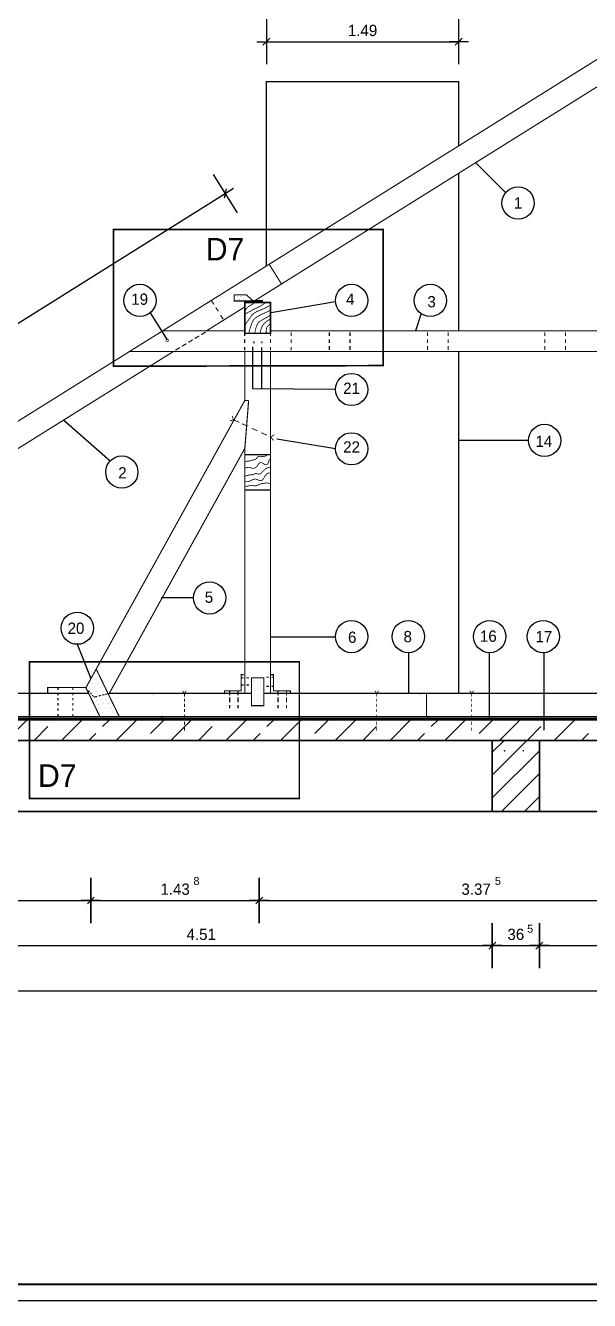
# Model space of a CAD drawing. Extents: x 0 to 26430, y 0 to 14850.
# Drawn here: x 5384 to 9753, y 0 to 9881 of the extents above; entities that cross this region are included whole.
import ezdxf
from ezdxf.enums import TextEntityAlignment as Align

# ---------------------------------------------------------------- set-up
doc = ezdxf.new("R2010")
doc.units = 0
doc.header["$LTSCALE"] = 175
doc.header["$MEASUREMENT"] = 0
doc.linetypes.add('GESTRICHELT', pattern=[0.75, 0.5, -0.25])
doc.linetypes.add('GESTRICHELTX2', pattern=[1.5, 1, -0.5])
doc.layers.get('0').update_dxf_attribs({"linetype": 'CONTINUOUS'})
doc.layers.get('DEFPOINTS').update_dxf_attribs({"linetype": 'CONTINUOUS'})
for name, color, linetype in [('BEMASSUNG', 7, 'CONTINUOUS'), ('DECKEN', 7, 'CONTINUOUS'), ('DETAILS', 7, 'GESTRICHELTX2'), ('DRAHTANKER', 7, 'CONTINUOUS'), ('HOLZ', 5, 'CONTINUOUS'), ('LEGENDE-35', 7, 'CONTINUOUS'), ('MAUERWERK', 6, 'CONTINUOUS'), ('PE-FOLIE', 1, 'GESTRICHELTX2'), ('SCHNITTKANTEN', 1, 'GESTRICHELT'), ('SCHORNSTEIN', 1, 'CONTINUOUS'), ('SCHRAFFUR', 2, 'CONTINUOUS')]:
    doc.layers.add(name, color=color, linetype=linetype)
doc.dimstyles.get("Standard").update_dxf_attribs({"dimtxt": 0.18, "dimasz": 0.18, "dimexe": 0.18, "dimexo": 0.0625, "dimgap": 0.09, "dimtad": 0, "dimtih": 1, "dimtoh": 1, "dimdec": 4, "dimzin": 0, "dimdsep": 46, "dimtxsty": 'STANDARD', "dimcen": 0.09, "dimadec": 0, "dimazin": 0, "dimtfac": 1, "dimtdec": 4, "dimtofl": 0, "dimtmove": 0, "dimatfit": 3, "dimfxl": 1, "dimtolj": 1, "dimtzin": 0, "dimarcsym": 0})

# ---------------------------------------------------------------- blocks, each defined once
blk = doc.blocks.new('*X5')
at = {"color": 0}
for p, q in [((5237.792206, 5090), (5397.792206, 5250)), ((5609.92424, 5250), (5609.92424, 5250)), ((5662.056275, 5090), (5822.056275, 5250)), ((5981.1553, 5196.966991), (6034.188309, 5250)), ((6086.320344, 5090), (6246.320344, 5250)), ((6352.38636, 5143.933983), (6458.452378, 5250)), ((6510.584412, 5090), (6670.584412, 5250)), ((6934.848481, 5090), (7094.848481, 5250)), ((7253.947506, 5196.966991), (7306.980515, 5250)), ((7359.11255, 5090), (7519.11255, 5250)), ((7625.178567, 5143.933983), (7731.244584, 5250)), ((7783.376618, 5090), (7943.376618, 5250)), ((8207.640687, 5090), (8367.640687, 5250)), ((8526.739713, 5196.966991), (8579.772721, 5250)), ((8631.904756, 5090), (8791.904756, 5250)), ((8897.970773, 5143.933983), (9004.03679, 5250)), ((9056.168825, 5090), (9216.168825, 5250)), ((9480.432893, 5090), (9640.432893, 5250)), ((5450.825214, 5090.900974), (5556.891232, 5196.966991)), ((5874.188309, 5090), (5928.122292, 5143.933983)), ((6723.617421, 5090.900974), (6829.683438, 5196.966991)), ((7146.980515, 5090), (7200.914498, 5143.933983)), ((7996.409627, 5090.900974), (8102.475644, 5196.966991)), ((8419.772721, 5090), (8473.706704, 5143.933983)), ((9269.201833, 5090.900974), (9375.26785, 5196.966991)), ((9692.564927, 5090), (9746.49891, 5143.933983)), ((6298.452378, 5090), (6299.353352, 5090.900974)), ((7571.244584, 5090), (7572.145558, 5090.900974)), ((8844.03679, 5090), (8844.937764, 5090.900974))]:
    blk.add_line(p, q, dxfattribs=at)
blk = doc.blocks.new('MASSHILFSLINIE')
for points in [[(0, -175), (0, 175)], [(75, 0), (-75, 0)], [(0, 0), (-26.516504, -26.516504)], [(0, 0), (26.516504, 26.516504)]]:
    blk.add_lwpolyline(points)
blk = doc.blocks.new('*D10')
at = {"color": 0, "linetype": 'ByBlock'}
blk.add_line((4131, 3850), (5889, 3850), dxfattribs=at)
at = {"layer": 'DEFPOINTS', "color": 0, "linetype": 'ByBlock'}
for p in [(5890, 3860), (5890, 3850), (4130, 3650)]:
    blk.add_point(p, dxfattribs=at)
at = {"color": 0, "linetype": 'ByBlock', "rotation": 180}
blk.add_blockref('MASSHILFSLINIE', (4130, 3850), dxfattribs=at)
at = {"color": 0, "linetype": 'ByBlock'}
blk.add_blockref('MASSHILFSLINIE', (5890, 3850), dxfattribs=at)
blk.add_text('1.62', height=87.5, dxfattribs=at).set_placement((5010, 3937.5), align=Align.MIDDLE_CENTER)
blk = doc.blocks.new('*D13')
at = {"color": 0, "linetype": 'ByBlock'}
blk.add_line((5891, 3850), (7194, 3850), dxfattribs=at)
at = {"layer": 'DEFPOINTS', "color": 0, "linetype": 'ByBlock'}
for p in [(5890, 3860), (7195, 3855), (7195, 3850)]:
    blk.add_point(p, dxfattribs=at)
at = {"color": 0, "linetype": 'ByBlock', "rotation": 180}
blk.add_blockref('MASSHILFSLINIE', (5890, 3850), dxfattribs=at)
at = {"color": 0, "linetype": 'ByBlock'}
blk.add_blockref('MASSHILFSLINIE', (7195, 3850), dxfattribs=at)
blk.add_text('1.43', height=87.5, dxfattribs=at).set_placement((6542.5, 3937.5), align=Align.MIDDLE_CENTER)
blk = doc.blocks.new('*D7')
at = {"color": 0, "linetype": 'ByBlock'}
blk.add_line((7196, 3850), (10554, 3850), dxfattribs=at)
at = {"layer": 'DEFPOINTS', "color": 0, "linetype": 'ByBlock'}
for p in [(10555, 4205), (7195, 3855), (10555, 3850)]:
    blk.add_point(p, dxfattribs=at)
at = {"color": 0, "linetype": 'ByBlock', "rotation": 180}
blk.add_blockref('MASSHILFSLINIE', (7195, 3850), dxfattribs=at)
at = {"color": 0, "linetype": 'ByBlock'}
blk.add_blockref('MASSHILFSLINIE', (10555, 3850), dxfattribs=at)
blk.add_text('3.37', height=87.5, dxfattribs=at).set_placement((8875, 3937.5), align=Align.MIDDLE_CENTER)
blk = doc.blocks.new('*D15')
at = {"color": 0, "linetype": 'ByBlock'}
blk.add_line((4491, 3500), (8999, 3500), dxfattribs=at)
at = {"layer": 'DEFPOINTS', "color": 0, "linetype": 'ByBlock'}
for p in [(9000, 3500), (9000, 2625), (4490, 2270)]:
    blk.add_point(p, dxfattribs=at)
at = {"color": 0, "linetype": 'ByBlock', "rotation": 180}
blk.add_blockref('MASSHILFSLINIE', (4490, 3500), dxfattribs=at)
at = {"color": 0, "linetype": 'ByBlock'}
blk.add_blockref('MASSHILFSLINIE', (9000, 3500), dxfattribs=at)
blk.add_text('4.51', height=87.5, dxfattribs=at).set_placement((6745, 3587.5), align=Align.MIDDLE_CENTER)
blk = doc.blocks.new('*D16')
at = {"color": 0, "linetype": 'ByBlock'}
blk.add_line((9001, 3500), (9364, 3500), dxfattribs=at)
at = {"layer": 'DEFPOINTS', "color": 0, "linetype": 'ByBlock'}
for p in [(9365, 3500), (9365, 3175), (9000, 2625)]:
    blk.add_point(p, dxfattribs=at)
at = {"color": 0, "linetype": 'ByBlock', "rotation": 180}
blk.add_blockref('MASSHILFSLINIE', (9000, 3500), dxfattribs=at)
at = {"color": 0, "linetype": 'ByBlock'}
blk.add_blockref('MASSHILFSLINIE', (9365, 3500), dxfattribs=at)
blk.add_text('36', height=87.5, dxfattribs=at).set_placement((9182.5, 3587.5), align=Align.MIDDLE_CENTER)
blk = doc.blocks.new('*D17')
at = {"color": 0, "linetype": 'ByBlock'}
blk.add_line((9366, 3500), (11744, 3500), dxfattribs=at)
at = {"layer": 'DEFPOINTS', "color": 0, "linetype": 'ByBlock'}
for p in [(11745, 3620), (11745, 3500), (9365, 3175)]:
    blk.add_point(p, dxfattribs=at)
at = {"color": 0, "linetype": 'ByBlock', "rotation": 180}
blk.add_blockref('MASSHILFSLINIE', (9365, 3500), dxfattribs=at)
at = {"color": 0, "linetype": 'ByBlock'}
blk.add_blockref('MASSHILFSLINIE', (11745, 3500), dxfattribs=at)
blk.add_text('2.38', height=87.5, dxfattribs=at).set_placement((10555, 3587.5), align=Align.MIDDLE_CENTER)
blk = doc.blocks.new('*D21')
at = {"color": 0, "linetype": 'ByBlock'}
blk.add_line((4131, 3150), (16984, 3150), dxfattribs=at)
at = {"layer": 'DEFPOINTS', "color": 0, "linetype": 'ByBlock'}
for p in [(16985, 3150), (4130, 2890), (16985, 2890)]:
    blk.add_point(p, dxfattribs=at)
at = {"color": 0, "linetype": 'ByBlock', "rotation": 180}
blk.add_blockref('MASSHILFSLINIE', (4130, 3150), dxfattribs=at)
at = {"color": 0, "linetype": 'ByBlock'}
blk.add_blockref('MASSHILFSLINIE', (16985, 3150), dxfattribs=at)
blk.add_text('12.86', height=87.5, dxfattribs=at).set_placement((10557.5, 3237.5), align=Align.MIDDLE_CENTER)
blk = doc.blocks.new('*D25')
at = {"color": 0, "linetype": 'ByBlock'}
blk.add_line((7251, 10505), (8739, 10505), dxfattribs=at)
at = {"layer": 'DEFPOINTS', "color": 0, "linetype": 'ByBlock'}
for p in [(8740, 10505), (7250, 10195), (8740, 10195)]:
    blk.add_point(p, dxfattribs=at)
at = {"color": 0, "linetype": 'ByBlock', "rotation": 180}
blk.add_blockref('MASSHILFSLINIE', (7250, 10505), dxfattribs=at)
at = {"color": 0, "linetype": 'ByBlock'}
blk.add_blockref('MASSHILFSLINIE', (8740, 10505), dxfattribs=at)
blk.add_text('1.49', height=87.5, dxfattribs=at).set_placement((7995, 10592.5), align=Align.MIDDLE_CENTER)
blk = doc.blocks.new('*D26')
at = {"color": 0, "linetype": 'ByBlock'}
blk.add_line((3373.151369, 7103.844606), (6931.455372, 9327.784608), dxfattribs=at)
at = {"layer": 'DEFPOINTS', "color": 0, "linetype": 'ByBlock'}
for p in [(6932.303371, 9328.314607), (7275, 8780), (3715, 6555)]:
    blk.add_point(p, dxfattribs=at)
at = {"color": 0, "linetype": 'ByBlock'}
for p, rotation in [((6932.303371, 9328.314607), 32.005383), ((3372.303371, 7103.314607), 212.005383)]:
    blk.add_blockref('MASSHILFSLINIE', p, dxfattribs=dict(at, rotation=rotation))
blk.add_text('4.20', height=87.5, rotation=32.005383, dxfattribs=at).set_placement((5105.928464, 8290.014458), align=Align.MIDDLE_CENTER)

msp = doc.modelspace()

# ---------------------------------------------------------------- linework, layer by layer
at = {"color": 0}
for p, q in [((9000, 4071.699141), (9268.300859, 4340)), ((9000, 4248.475836), (9091.524164, 4340)), ((9000, 3894.922446), (9365, 4259.922446)), ((9071.854249, 3790), (9365, 4083.145751)), ((9248.630945, 3790), (9365, 3906.369055))]:
    msp.add_line(p, q, dxfattribs=at)
msp.add_lwpolyline([(0, 0), (21025, 0), (21025, 14850), (0, 14850)], close=True)
at = {"const_width": 17.5}
msp.add_lwpolyline([(500, 125), (20900, 125), (20900, 14725), (500, 14725)], close=True, dxfattribs=at)
at = {"layer": 'BEMASSUNG'}
for points in [[(9105, 8585), (8875, 8815)], [(7785, 7740), (7285, 7655)], [(6350, 7655), (6480, 7445)], [(8450, 7650), (8405, 7515)], [(7785, 7060), (7145, 7065), (7145, 7390)], [(7215, 7065), (7215, 7385)], [(6040, 6505), (5680, 6820)], [(7785, 6600), (7330, 6675)], [(6685, 5445), (6435, 5445)], [(7785, 5140), (7280, 5140)], [(5785, 5085), (5890, 4820)], [(8350, 5020), (8350, 4710)], [(8975, 5020), (8975, 4515)], [(9400, 5020), (9400, 4420)]]:
    msp.add_lwpolyline(points, dxfattribs=at)
for centre in [(9200, 8505), (6270, 7750), (7910, 7750), (8520, 7750), (7910, 7060), (7910, 6600), (9405, 6665), (6130, 6420), (6810, 5445), (5785, 5210), (7910, 5145), (8350, 5145), (8980, 5145), (9395, 5145)]:
    msp.add_circle(centre, 125, dxfattribs=at)
at = {"layer": 'DECKEN', "const_width": 12.5}
msp.add_lwpolyline([(4125, 4500), (4125, 4335), (4490, 4335), (4490, 4340), (16625, 4340), (16625, 4335), (16990, 4335), (16990, 4500)], close=True, dxfattribs=at)
at = {"layer": 'DETAILS'}
for points, const_width in [([(6065, 8300), (6065, 7240), (8155, 7245), (8155, 8300)], 12.5), ([(7115.817185, 7745.815039), (7000, 7745.815039), (7000, 7793.254706), (7095, 7793.254706), (7145, 7748.254706), (7220, 7748.254706), (7220, 7744.732491)], 8.75)]:
    msp.add_lwpolyline(points, close=True, dxfattribs=dict(at, const_width=const_width))
for points, const_width in [([(6843.564541, 7719.608278), (6823.564541, 7749.608278)], 8.75), ([(6877.414742, 7665.410305), (6857.414742, 7695.410305)], 8.75), ([(6915, 7605), (6895, 7635)], 8.75), ([(6745, 7485), (6780, 7505)], 8.75), ([(6595, 7395), (6630, 7415)], 8.75), ([(6645, 7425), (6680, 7445)], 8.75), ([(6695, 7455), (6730, 7475)], 8.75), ([(7081.668956, 7473.337962), (7081.668956, 7503.337962)], 8.75), ([(7081.668956, 7419.321326), (7081.668956, 7449.321326)], 8.75), ([(7282.323786, 7473.337962), (7282.323786, 7503.337962)], 8.75), ([(7282.323786, 7419.321326), (7282.323786, 7449.321326)], 8.75), ([(7442.323786, 7473.337962), (7442.323786, 7503.337962)], 8.75), ([(7442.323786, 7419.321326), (7442.323786, 7449.321326)], 8.75), ([(7737.5, 7473.337962), (7737.5, 7503.337962)], 8.75), ([(7737.5, 7419.321326), (7737.5, 7449.321326)], 8.75), ([(7897.5, 7473.337962), (7897.5, 7503.337962)], 8.75), ([(7897.5, 7419.321326), (7897.5, 7449.321326)], 8.75), ([(8497.5, 7473.337962), (8497.5, 7503.337962)], 8.75), ([(8497.5, 7419.321326), (8497.5, 7449.321326)], 8.75), ([(8657.5, 7473.337962), (8657.5, 7503.337962)], 8.75), ([(8657.5, 7419.321326), (8657.5, 7449.321326)], 8.75), ([(9407.5, 7473.337962), (9407.5, 7503.337962)], 8.75), ([(9407.5, 7419.321326), (9407.5, 7449.321326)], 8.75), ([(9567.5, 7473.337962), (9567.5, 7503.337962)], 8.75), ([(9567.5, 7419.321326), (9567.5, 7449.321326)], 8.75), ([(6545, 7365), (6580, 7385)], 8.75), ([(7081.742105, 7364.082396), (7081.742105, 7389.961937)], 8.75), ([(7282.396934, 7364.082396), (7282.396934, 7389.961937)], 8.75), ([(7442.396934, 7364.082396), (7442.396934, 7389.961937)], 8.75), ([(7737.5, 7366.578903), (7737.5, 7396.578903)], 8.75), ([(7897.5, 7366.578903), (7897.5, 7396.578903)], 8.75), ([(8497.5, 7366.578903), (8497.5, 7396.578903)], 8.75), ([(8657.5, 7366.578903), (8657.5, 7396.578903)], 8.75), ([(9407.5, 7366.578903), (9407.5, 7396.578903)], 8.75), ([(9567.5, 7366.578903), (9567.5, 7396.578903)], 8.75), ([(6995, 6825), (6965, 6815)], 6.25), ([(6995, 6825), (6985, 6855)], 6.25), ([(6995, 6825), (7040, 6805)], 6.25), ([(7060, 6795), (7105, 6775)], 6.25), ([(7135, 6760), (7180, 6740)], 6.25), ([(7210, 6725), (7255, 6705)], 6.25), ([(7275, 6695), (7282.5, 6691.666667)], 6.25), ([(7285, 6690), (7310, 6710)], 6.25), ([(7285, 6690), (7305, 6665)], 6.25), ([(6925, 4710), (6925, 4725), (7055, 4725), (7055, 4850), (7075, 4850)], 8.75), ([(7435, 4710), (7435, 4725), (7305, 4725), (7305, 4850), (7285, 4850)], 8.75), ([(5635, 4750), (5635, 4730)], 8.75), ([(5750, 4750), (5750, 4730)], 8.75), ([(7055, 4825), (7065, 4825), (7075, 4825)], 8.75), ([(7055, 4770), (7075, 4770)], 8.75), ([(7095, 4825), (7115, 4825)], 8.75), ([(7095, 4770), (7115, 4770)], 8.75), ([(7270, 4830), (7250, 4830)], 8.75), ([(7270, 4760), (7250, 4760)], 8.75), ([(7305, 4830), (7290, 4830)], 8.75), ([(7305, 4760), (7290, 4760)], 8.75), ([(5635, 4710), (5635, 4690)], 8.75), ([(5635, 4670), (5635, 4650)], 8.75), ([(5750, 4710), (5750, 4690)], 8.75), ([(5750, 4670), (5750, 4650)], 8.75), ([(5880.896036, 4714.16655), (5869.958135, 4726.854887)], 8.75), ([(5895.545024, 4697.574043), (5886.169625, 4709.091158)], 8.75), ([(5910.389276, 4679.224761), (5900.818613, 4691.132263)], 8.75), ([(5915.076976, 4675.125425), (5937.538667, 4680.786371)], 8.75), ([(5950.234431, 4684.49526), (5968.985132, 4689.37543)], 8.75), ([(5978.555795, 4691.522709), (5995.157911, 4695.426764)], 8.75), ([(6002.18946, 4696.793209), (6017.81506, 4700.892544)], 8.75), ([(6615, 4705), (6600, 4725)], 6.25), ([(6615, 4705), (6630, 4725)], 6.25), ([(6615, 4705), (6615, 4680)], 6.25), ([(6615, 4665), (6615, 4640)], 6.25), ([(6965, 4725), (6965, 4690)], 8.75), ([(6965, 4675), (6965, 4635)], 8.75), ([(7030, 4725), (7030, 4690)], 8.75), ([(7030, 4675), (7030, 4635)], 8.75), ([(7340, 4725), (7340, 4690)], 8.75), ([(7340, 4675), (7340, 4635)], 8.75), ([(7405, 4725), (7405, 4690)], 8.75), ([(7405, 4675), (7405, 4635)], 8.75), ([(8105, 4705), (8090, 4725)], 6.25), ([(8105, 4705), (8120, 4725)], 6.25), ([(8105, 4705), (8105, 4680)], 6.25), ([(8105, 4665), (8105, 4640)], 6.25), ([(8840, 4705), (8825, 4725)], 6.25), ([(8840, 4705), (8855, 4725)], 6.25), ([(8840, 4705), (8840, 4680)], 6.25), ([(8840, 4665), (8840, 4640)], 6.25), ([(5635, 4630), (5635, 4610)], 8.75), ([(5635, 4590), (5635, 4570)], 8.75), ([(5635, 4545), (5635, 4525)], 8.75), ([(5750, 4630), (5750, 4610)], 8.75), ([(5750, 4590), (5750, 4570)], 8.75), ([(5750, 4545), (5750, 4525)], 8.75), ([(6615, 4625), (6615, 4600)], 6.25), ([(6615, 4585), (6615, 4560)], 6.25), ([(6965, 4615), (6965, 4590)], 8.75), ([(7030, 4615), (7030, 4590)], 8.75), ([(7340, 4615), (7340, 4590)], 8.75), ([(7405, 4615), (7405, 4590)], 8.75), ([(8105, 4625), (8105, 4600)], 6.25), ([(8105, 4585), (8105, 4560)], 6.25), ([(8840, 4625), (8840, 4600)], 6.25), ([(8840, 4585), (8840, 4560)], 6.25), ([(6615, 4540), (6615, 4515)], 6.25), ([(6615, 4485), (6615, 4460)], 6.25), ([(8105, 4540), (8105, 4515)], 6.25), ([(8105, 4485), (8105, 4460)], 6.25), ([(8840, 4540), (8840, 4515)], 6.25), ([(8840, 4485), (8840, 4460)], 6.25), ([(6615, 4440), (6615, 4415)], 6.25), ([(8105, 4440), (8105, 4415)], 6.25), ([(8840, 4440), (8840, 4415)], 6.25)]:
    msp.add_lwpolyline(points, dxfattribs=dict(at, const_width=const_width))
for points, const_width in [([(7023.9975, 7778.254706, 1), (7026.0025, 7778.254706, 1)], 1.995), ([(7023.9975, 7778.254706, 1), (7026.0025, 7778.254706, 1)], 1.995), ([(7038.9975, 7758.254706, 1), (7041.0025, 7758.254706, 1)], 1.995), ([(7048.9975, 7778.254706, 1), (7051.0025, 7778.254706, 1)], 1.995), ([(7068.9975, 7758.254706, 1), (7071.0025, 7758.254706, 1)], 1.995), ([(6472.342783, 7441.053384, 1), (6492.292783, 7441.053384, 1)], 4.425), ([(7146.51, 7425, 1), (7158.49, 7425, 1)], 4.35), ([(7206.51, 7425, 1), (7218.49, 7425, 1)], 4.35), ([(5883.9975, 4745, 1), (5886.0025, 4745, 1)], 1.995), ([(5903.9975, 4780, 1), (5906.0025, 4780, 1)], 1.995), ([(5919.887167, 4748.814772, 1), (5921.892167, 4748.814772, 1)], 1.995), ([(5928.9975, 4810, 1), (5931.0025, 4810, 1)], 1.995), ([(5928.9975, 4810, 1), (5931.0025, 4810, 1)], 1.995), ([(5944.887167, 4778.814772, 1), (5946.892167, 4778.814772, 1)], 1.995), ([(5944.887167, 4778.814772, 1), (5946.892167, 4778.814772, 1)], 1.995), ([(5960.776835, 4747.629543, 1), (5962.781835, 4747.629543, 1)], 1.995), ([(5960.776835, 4747.629543, 1), (5962.781835, 4747.629543, 1)], 1.995), ([(5899.887167, 4713.814772, 1), (5901.892167, 4713.814772, 1)], 1.995), ([(5915.776835, 4682.629543, 1), (5917.781835, 4682.629543, 1)], 1.995), ([(5931.666502, 4651.444315, 1), (5933.671502, 4651.444315, 1)], 1.995), ([(5935.776835, 4717.629543, 1), (5937.781835, 4717.629543, 1)], 1.995), ([(5967.55617, 4655.259087, 1), (5969.56117, 4655.259087, 1)], 1.995), ([(5976.666502, 4716.444315, 1), (5978.671502, 4716.444315, 1)], 1.995), ([(5976.666502, 4716.444315, 1), (5978.671502, 4716.444315, 1)], 1.995), ([(5992.55617, 4685.259087, 1), (5994.56117, 4685.259087, 1)], 1.995), ([(5992.55617, 4685.259087, 1), (5994.56117, 4685.259087, 1)], 1.995), ([(6008.445837, 4654.073858, 1), (6010.450837, 4654.073858, 1)], 1.995), ([(6008.445837, 4654.073858, 1), (6010.450837, 4654.073858, 1)], 1.995), ([(5947.55617, 4620.259087, 1), (5949.56117, 4620.259087, 1)], 1.995), ([(5963.445837, 4589.073858, 1), (5965.450837, 4589.073858, 1)], 1.995), ([(5979.335505, 4557.88863, 1), (5981.340505, 4557.88863, 1)], 1.995), ([(5983.445837, 4624.073858, 1), (5985.450837, 4624.073858, 1)], 1.995), ([(5999.335505, 4592.88863, 1), (6001.340505, 4592.88863, 1)], 1.995), ([(6015.225172, 4561.703402, 1), (6017.230172, 4561.703402, 1)], 1.995), ([(6024.335505, 4622.88863, 1), (6026.340505, 4622.88863, 1)], 1.995), ([(6024.335505, 4622.88863, 1), (6026.340505, 4622.88863, 1)], 1.995), ([(6040.225172, 4591.703402, 1), (6042.230172, 4591.703402, 1)], 1.995), ([(6040.225172, 4591.703402, 1), (6042.230172, 4591.703402, 1)], 1.995), ([(6056.11484, 4560.518173, 1), (6058.11984, 4560.518173, 1)], 1.995), ([(6056.11484, 4560.518173, 1), (6058.11984, 4560.518173, 1)], 1.995)]:
    msp.add_lwpolyline(points, format="xyb", close=True, dxfattribs=dict(at, const_width=const_width))
at = {"layer": 'DETAILS', "color": 2, "const_width": 12.5}
msp.add_lwpolyline([(5415, 4950), (5415, 3890), (7505, 3890), (7505, 4950)], close=True, dxfattribs=at)
at = {"layer": 'DRAHTANKER', "const_width": 8.75}
msp.add_lwpolyline([(7135, 4825), (7230, 4825), (7230, 4610), (7135, 4610)], close=True, dxfattribs=at)
at = {"layer": 'DRAHTANKER', "const_width": 1.4995}
for points in [[(7159.24975, 4805, 1), (7160.75025, 4805, 1)], [(7159.24975, 4785, 1), (7160.75025, 4785, 1)], [(7159.24975, 4765, 1), (7160.75025, 4765, 1)], [(7159.24975, 4745, 1), (7160.75025, 4745, 1)], [(7179.24975, 4805, 1), (7180.75025, 4805, 1)], [(7179.24975, 4785, 1), (7180.75025, 4785, 1)], [(7179.24975, 4765, 1), (7180.75025, 4765, 1)], [(7179.24975, 4745, 1), (7180.75025, 4745, 1)], [(7204.24975, 4805, 1), (7205.75025, 4805, 1)], [(7204.24975, 4785, 1), (7205.75025, 4785, 1)], [(7204.24975, 4765, 1), (7205.75025, 4765, 1)], [(7204.24975, 4745, 1), (7205.75025, 4745, 1)], [(7159.24975, 4725, 1), (7160.75025, 4725, 1)], [(7159.24975, 4705, 1), (7160.75025, 4705, 1)], [(7159.24975, 4685, 1), (7160.75025, 4685, 1)], [(7159.24975, 4665, 1), (7160.75025, 4665, 1)], [(7159.24975, 4645, 1), (7160.75025, 4645, 1)], [(7179.24975, 4725, 1), (7180.75025, 4725, 1)], [(7179.24975, 4705, 1), (7180.75025, 4705, 1)], [(7179.24975, 4685, 1), (7180.75025, 4685, 1)], [(7179.24975, 4665, 1), (7180.75025, 4665, 1)], [(7179.24975, 4645, 1), (7180.75025, 4645, 1)], [(7204.24975, 4725, 1), (7205.75025, 4725, 1)], [(7204.24975, 4705, 1), (7205.75025, 4705, 1)], [(7204.24975, 4685, 1), (7205.75025, 4685, 1)], [(7204.24975, 4665, 1), (7205.75025, 4665, 1)], [(7204.24975, 4645, 1), (7205.75025, 4645, 1)], [(7159.24975, 4625, 1), (7160.75025, 4625, 1)], [(7179.24975, 4625, 1), (7180.75025, 4625, 1)], [(7204.24975, 4625, 1), (7205.75025, 4625, 1)]]:
    msp.add_lwpolyline(points, format="xyb", close=True, dxfattribs=at)
at = {"layer": 'HOLZ'}
for points, const_width in [([(4217.5, 5909.624648), (3804.997602, 5651.864542), (3711.310187, 5801.381599), (3790.312391, 5854.940316), (10557.5, 10083.548452)], 8.75), ([(10477.5, 9821.306791), (7138.711204, 7735)], 8.75), ([(7366.802004, 7877.52091), (7271.416536, 8030.169567)], 8.75), ([(7080.813386, 7641.747331), (7097.378513, 7651.155614), (7111.213259, 7658.992115), (7122.684499, 7665.453997), (7132.159113, 7670.738425), (7140.003977, 7675.04256), (7146.58597, 7678.563569), (7152.271968, 7681.498613), (7157.42885, 7684.044857), (7162.370489, 7686.376892), (7167.198746, 7688.57902), (7171.962475, 7690.712969), (7176.710535, 7692.840468), (7181.491779, 7695.023248), (7186.355065, 7697.323036), (7191.349248, 7699.801561), (7196.523184, 7702.520553), (7201.904529, 7705.52055), (7207.436128, 7708.757329), (7213.039629, 7712.165475), (7218.636677, 7715.679573), (7224.148917, 7719.234211), (7229.497997, 7722.763972), (7234.605561, 7726.203444), (7239.393255, 7729.487212)], 6.25), ([(7081.757265, 7554.950866), (7096.185814, 7576.403985), (7107.895961, 7593.727712), (7117.310817, 7607.480373), (7124.853487, 7618.220291), (7130.947082, 7626.505792), (7136.014708, 7632.895201), (7140.479473, 7637.946841), (7144.764486, 7642.219039), (7149.217574, 7646.177371), (7153.885441, 7649.916428), (7158.739512, 7653.438051), (7163.751211, 7656.744083), (7168.891962, 7659.836368), (7174.133188, 7662.716746), (7179.446315, 7665.387061), (7184.802766, 7667.849156), (7190.181339, 7670.115928), (7195.590331, 7672.2445), (7201.045413, 7674.303051), (7206.562257, 7676.359759), (7212.156532, 7678.482802), (7217.843911, 7680.740358), (7223.640063, 7683.200607), (7229.560661, 7685.931726), (7235.616765, 7688.976096), (7241.801002, 7692.272911), (7248.101388, 7695.735565), (7254.50594, 7699.277456), (7261.002673, 7702.811977), (7267.579606, 7706.252526), (7274.224754, 7709.512497), (7280.926134, 7712.505286)], 6.25), ([(7087.420891, 7674.767713), (7094.673635, 7686.136888), (7102.789194, 7695.140095), (7111.479964, 7702.33013), (7120.458342, 7708.259791), (7129.436724, 7713.481874), (7138.127506, 7718.549177), (7146.243086, 7724.014496), (7153.495858, 7730.430629)], 6.25), ([(7082.5, 7699.875341), (6786.637608, 7515)], 8.75), ([(7113.850826, 7497.401064), (7122.376448, 7530.001165), (7130.287227, 7555.568774), (7137.632018, 7575.07589), (7144.459677, 7589.494515), (7150.819059, 7599.796648), (7156.759018, 7606.95429), (7162.328411, 7611.939441), (7167.576092, 7615.724101), (7172.55783, 7619.123646), (7177.357049, 7622.326948), (7182.064087, 7625.366253), (7186.769279, 7628.273808), (7191.562965, 7631.08186), (7196.53548, 7633.822654), (7201.777163, 7636.528439), (7207.378351, 7639.231459), (7213.448278, 7641.9893), (7220.171765, 7644.960888), (7227.752532, 7648.330492), (7236.394297, 7652.282375), (7246.300778, 7657.000803), (7257.675694, 7662.670042), (7270.722764, 7669.474358), (7285.645706, 7677.598016)], 6.25), ([(7159.159397, 7495.514177), (7163.800064, 7517.918869), (7168.497885, 7535.977657), (7173.221519, 7550.253473), (7177.939624, 7561.309248), (7182.620858, 7569.707915), (7187.23388, 7576.012404), (7191.747346, 7580.785646), (7196.129916, 7584.590574), (7200.367761, 7587.909962), (7204.517111, 7590.905966), (7208.651712, 7593.660582), (7212.845308, 7596.255809), (7217.171643, 7598.773645), (7221.704461, 7601.296088), (7226.517508, 7603.905137), (7231.684528, 7606.682789), (7237.250688, 7609.693999), (7243.146855, 7612.93554), (7249.275317, 7616.387145), (7255.538363, 7620.028542), (7261.838282, 7623.839463), (7268.077363, 7627.799638), (7274.157895, 7631.888797), (7279.982167, 7636.086671)], 6.25), ([(7201.636156, 7498.34448), (7204.310775, 7511.971844), (7207.369788, 7523.9574), (7210.799365, 7534.472514), (7214.585681, 7543.688554), (7218.714908, 7551.776889), (7223.173219, 7558.908886), (7227.946787, 7565.255912), (7233.021785, 7570.989335), (7238.37701, 7576.262096), (7243.961765, 7581.153429), (7249.717976, 7585.724139), (7255.587568, 7590.035034), (7261.512469, 7594.14692), (7267.434605, 7598.120604), (7273.295902, 7602.016892), (7279.038287, 7605.896591)], 6.25), ([(10557.5, 7515), (7282.5, 7515), (7282.5, 7495), (7082.5, 7495), (7082.5, 7515), (6446.963223, 7515)], 8.75), ([(7247.888607, 7499.287951), (7248.565208, 7513.656964), (7249.407735, 7524.731313), (7250.759099, 7533.284913), (7252.96221, 7540.09168), (7256.35998, 7545.925528), (7261.29532, 7551.560374), (7268.111141, 7557.770131), (7277.150354, 7565.328716)], 6.25), ([(7282.5, 7495), (7082.5, 7495)], 8.75), ([(6530.584083, 7355), (4274.112397, 5945)], 8.75), ([(6190.909699, 7355), (10557.5, 7355)], 8.75), ([(7082.5, 7355), (7082.5, 6974.383492)], 8.75), ([(7230, 4705), (7282.5, 4705), (7282.5, 7355)], 8.75), ([(7082.5, 6974.383492), (5851.42476, 4748.886988)], 8.75), ([(7082.367224, 6974.411882), (7112.367224, 6974.411882)], 8.75), ([(7082.661895, 6599.209373), (7112.367224, 6974.411882)], 8.75), ([(6023.95213, 4702.434546), (6032.574688, 4704.574379), (7082.5, 6602.538277)], 8.75), ([(7080, 6555), (7285, 6555)], 8.75), ([(7082.5, 6602.538277), (7082.5, 4705)], 8.75), ([(7087.44579, 6449.778981), (7096.078787, 6453.101106), (7103.308894, 6455.204059), (7109.34982, 6456.278796), (7114.415274, 6456.51627), (7118.718968, 6456.107435), (7122.474609, 6455.243247), (7125.895908, 6454.11466), (7129.196574, 6452.912627), (7132.549903, 6451.801379), (7135.967528, 6450.838242), (7139.420669, 6450.053817), (7142.880547, 6449.478708), (7146.31838, 6449.143516), (7149.705388, 6449.078842), (7153.012791, 6449.315289), (7156.211809, 6449.883459), (7159.277233, 6450.801712), (7162.198144, 6452.039447), (7164.967192, 6453.553821), (7167.577029, 6455.301992), (7170.020308, 6457.241117), (7172.28968, 6459.328354), (7174.377797, 6461.520861), (7176.27731, 6463.775794), (7177.98924, 6466.055616), (7179.548084, 6468.344006), (7180.996704, 6470.629948), (7182.377966, 6472.902425), (7183.734733, 6475.15042), (7185.109871, 6477.362918), (7186.546244, 6479.528901), (7188.086715, 6481.637354), (7189.763536, 6483.673383), (7191.566501, 6485.606591), (7193.474788, 6487.402704), (7195.467579, 6489.027448), (7197.524054, 6490.446549), (7199.623391, 6491.625733), (7201.744772, 6492.530726), (7203.867377, 6493.127253), (7205.9761, 6493.391651), (7208.078698, 6493.342687), (7210.188644, 6493.009739), (7212.31941, 6492.422186), (7214.484468, 6491.609405), (7216.697289, 6490.600774), (7218.971346, 6489.425671), (7221.320112, 6488.113473), (7223.751955, 6486.696618), (7226.254831, 6485.219785), (7228.811596, 6483.730712), (7231.405103, 6482.277137), (7234.018206, 6480.906799), (7236.633759, 6479.667436), (7239.234616, 6478.606786), (7241.803631, 6477.772589), (7244.323045, 6477.204421), (7246.772651, 6476.909219), (7249.131629, 6476.885759), (7251.379159, 6477.132818), (7253.494422, 6477.649171), (7255.456597, 6478.433593), (7257.244865, 6479.484862), (7258.838406, 6480.801753), (7260.224769, 6482.377533), (7261.424977, 6484.183438), (7262.468424, 6486.185193), (7263.384501, 6488.348525), (7264.202602, 6490.639159), (7264.95212, 6493.022823), (7265.662445, 6495.465242), (7266.362973, 6497.932143), (7267.078501, 6500.390985), (7267.815461, 6502.816166), (7268.57569, 6505.183816), (7269.361024, 6507.470065), (7270.173303, 6509.651045), (7271.014362, 6511.702884), (7271.886039, 6513.601715), (7272.790173, 6515.323668), (7273.73064, 6516.847524), (7274.719485, 6518.162678), (7275.770791, 6519.261171), (7276.898641, 6520.13505), (7278.117121, 6520.776357), (7279.440314, 6521.177137), (7280.882303, 6521.329434), (7282.457173, 6521.225293)], 6.25), ([(7088.07284, 6503.677065), (7096.604084, 6503.761117), (7103.533424, 6503.996953), (7109.081304, 6504.360091), (7113.468172, 6504.826051), (7116.914472, 6505.370351), (7119.640651, 6505.968509), (7121.867154, 6506.596046), (7123.814428, 6507.22848), (7125.667401, 6507.845001), (7127.468938, 6508.439489), (7129.226388, 6509.009497), (7130.947096, 6509.552575), (7132.638412, 6510.066276), (7134.307684, 6510.548151), (7135.962258, 6510.995753), (7137.609483, 6511.406632), (7139.255482, 6511.78038), (7140.90148, 6512.124751), (7142.547477, 6512.449536), (7144.193473, 6512.764529), (7145.839469, 6513.079522), (7147.485464, 6513.404307), (7149.131458, 6513.748678), (7150.777452, 6514.122427), (7152.423447, 6514.533918), (7154.069441, 6514.985803), (7155.715435, 6515.479307), (7157.36143, 6516.015653), (7159.007424, 6516.596065), (7160.653418, 6517.221768), (7162.299413, 6517.893984), (7163.945407, 6518.613938), (7165.587727, 6519.382039), (7167.208003, 6520.195429), (7168.784189, 6521.050437), (7170.294242, 6521.943391), (7171.716117, 6522.870619), (7173.027769, 6523.828449), (7174.207154, 6524.813209), (7175.232227, 6525.821227), (7176.090946, 6526.849239), (7176.811273, 6527.895613), (7177.431175, 6528.959125), (7177.988618, 6530.03855), (7178.521567, 6531.132664), (7179.067987, 6532.240243), (7179.665844, 6533.360063), (7180.353103, 6534.4909), (7181.162016, 6535.627652), (7182.10197, 6536.749715), (7183.176642, 6537.832608), (7184.389704, 6538.851848), (7185.744832, 6539.782956), (7187.245699, 6540.601449), (7188.89598, 6541.282846), (7190.699349, 6541.802666), (7192.654582, 6542.144791), (7194.740858, 6542.326563), (7196.932459, 6542.373688), (7199.203666, 6542.31187), (7201.52876, 6542.166816), (7203.882022, 6541.96423), (7206.237734, 6541.729819), (7208.570176, 6541.489288), (7210.864754, 6541.266199), (7213.151372, 6541.075549), (7215.471056, 6540.930189), (7217.864835, 6540.842973), (7220.373737, 6540.826753), (7223.038787, 6540.894382), (7225.901015, 6541.058713), (7229.001448, 6541.332599), (7232.353149, 6541.734603), (7235.857325, 6542.306141), (7239.387218, 6543.094339), (7242.81607, 6544.146321), (7246.017125, 6545.509214), (7248.863625, 6547.230145), (7251.228812, 6549.356239), (7252.985928, 6551.934622)], 6.25), ([(7085.564641, 6387.106811), (7098.873744, 6392.103355), (7109.443813, 6395.527584), (7117.680833, 6397.657973), (7123.990793, 6398.772997), (7128.779678, 6399.151133), (7132.453476, 6399.070855), (7135.418173, 6398.810638), (7138.079756, 6398.648959), (7140.769913, 6398.807984), (7143.52314, 6399.284655), (7146.299635, 6400.019603), (7149.059596, 6400.953463), (7151.763219, 6402.026866), (7154.370702, 6403.180446), (7156.842244, 6404.354835), (7159.138041, 6405.490667), (7161.230028, 6406.535613), (7163.137085, 6407.465497), (7164.889831, 6408.263182), (7166.518883, 6408.911532), (7168.054858, 6409.393408), (7169.528375, 6409.691674), (7170.970051, 6409.789194), (7172.410504, 6409.668828), (7173.87586, 6409.324662), (7175.374284, 6408.795662), (7176.909451, 6408.132014), (7178.485032, 6407.383905), (7180.104704, 6406.601522), (7181.772138, 6405.835052), (7183.49101, 6405.134681), (7185.264992, 6404.550598), (7187.094085, 6404.123603), (7188.963592, 6403.856961), (7190.855142, 6403.744551), (7192.750366, 6403.780254), (7194.630893, 6403.957948), (7196.478352, 6404.271513), (7198.274373, 6404.71483), (7200.000585, 6405.281776), (7201.646171, 6405.968068), (7203.230522, 6406.776767), (7204.780581, 6407.712768), (7206.323292, 6408.780968), (7207.885598, 6409.986263), (7209.494443, 6411.333549), (7211.17677, 6412.827723), (7212.959523, 6414.473681), (7214.860461, 6416.271423), (7216.860599, 6418.201365), (7218.931771, 6420.239024), (7221.045807, 6422.359919), (7223.17454, 6424.53957), (7225.289801, 6426.753496), (7227.363422, 6428.977214), (7229.367234, 6431.186243), (7231.284603, 6433.358755), (7233.145023, 6435.483529), (7234.989522, 6437.551997), (7236.859126, 6439.555589), (7238.794865, 6441.485737), (7240.837765, 6443.333873), (7243.028854, 6445.091429), (7245.409159, 6446.749836), (7248.020933, 6448.304197), (7250.911327, 6449.764305), (7254.128716, 6451.143625), (7257.721475, 6452.455621), (7261.73798, 6453.713759), (7266.226607, 6454.931502), (7271.235731, 6456.122316), (7276.813727, 6457.299666)], 6.25), ([(7083.056443, 6308.766626), (7092.901491, 6309.412614), (7100.973787, 6310.350545), (7107.528682, 6311.490452), (7112.821525, 6312.742363), (7117.107666, 6314.016309), (7120.642454, 6315.222321), (7123.681241, 6316.270429), (7126.479374, 6317.070664), (7129.246687, 6317.555496), (7132.010938, 6317.747164), (7134.75437, 6317.690345), (7137.459224, 6317.42972), (7140.107742, 6317.009965), (7142.682166, 6316.475761), (7145.164736, 6315.871786), (7147.537696, 6315.242718), (7149.791961, 6314.629461), (7151.953148, 6314.057824), (7154.05555, 6313.549839), (7156.133457, 6313.127539), (7158.221162, 6312.812957), (7160.352957, 6312.628127), (7162.563133, 6312.59508), (7164.885981, 6312.73585), (7167.340894, 6313.064514), (7169.88766, 6313.563323), (7172.471167, 6314.20657), (7175.036303, 6314.968552), (7177.527957, 6315.823562), (7179.891017, 6316.745895), (7182.070371, 6317.709846), (7184.010907, 6318.68971), (7185.696092, 6319.666308), (7187.263705, 6320.646578), (7188.890101, 6321.643986), (7190.75164, 6322.671995), (7193.024677, 6323.74407), (7195.885569, 6324.873677), (7199.510675, 6326.074281), (7204.076349, 6327.359346), (7209.681693, 6328.728056), (7216.116771, 6330.122472), (7223.094391, 6331.470375), (7230.327362, 6332.699544), (7237.528491, 6333.737758), (7244.410586, 6334.512798), (7250.686456, 6334.952444), (7256.068908, 6334.984476), (7260.358519, 6334.572171), (7263.70695, 6333.820799), (7266.35363, 6332.871128), (7268.537987, 6331.863927), (7270.499451, 6330.939962), (7272.477451, 6330.240002), (7274.711416, 6329.904815), (7277.440776, 6330.075168)], 6.25), ([(7086.818741, 6345.116482), (7093.712069, 6344.816282), (7100.286362, 6345.241338), (7106.545906, 6346.264961), (7112.494987, 6347.76046), (7118.137892, 6349.601145), (7123.478908, 6351.660325), (7128.522322, 6353.81131), (7133.272419, 6355.92741), (7137.734916, 6357.900296), (7141.921243, 6359.695081), (7145.84426, 6361.29524), (7149.516825, 6362.684248), (7152.951799, 6363.845582), (7156.16204, 6364.762714), (7159.160409, 6365.419121), (7161.959764, 6365.798278), (7164.574292, 6365.892738), (7167.023486, 6365.731368), (7169.328166, 6365.352114), (7171.509151, 6364.792923), (7173.587262, 6364.091739), (7175.583317, 6363.286509), (7177.518138, 6362.415179), (7179.412543, 6361.515694), (7181.286333, 6360.620901), (7183.155224, 6359.743243), (7185.033912, 6358.890066), (7186.937095, 6358.068715), (7188.879468, 6357.286534), (7190.875729, 6356.550867), (7192.940573, 6355.86906), (7195.088696, 6355.248457), (7197.327857, 6354.699259), (7199.63805, 6354.243091), (7201.992333, 6353.904434), (7204.363762, 6353.707769), (7206.725393, 6353.677578), (7209.050283, 6353.838342), (7211.311488, 6354.214541), (7213.482065, 6354.830657), (7215.539764, 6355.702194), (7217.481117, 6356.808752), (7219.307348, 6358.120953), (7221.019682, 6359.609419), (7222.619343, 6361.244772), (7224.107557, 6362.997636), (7225.485548, 6364.838633), (7226.754542, 6366.738384), (7227.919641, 6368.671593), (7229.001461, 6370.629284), (7230.024496, 6372.606559), (7231.01324, 6374.598523), (7231.992185, 6376.600279), (7232.985827, 6378.60693), (7234.018659, 6380.613582), (7235.115175, 6382.615336), (7236.294969, 6384.609032), (7237.558042, 6386.598443), (7238.899495, 6388.589078), (7240.314429, 6390.586444), (7241.797946, 6392.596051), (7243.345147, 6394.623408), (7244.951132, 6396.674021), (7246.611004, 6398.7534), (7248.361299, 6400.86236), (7250.404298, 6402.98295), (7252.983717, 6405.092524), (7256.343272, 6407.168437), (7260.726679, 6409.188044), (7266.377654, 6411.1287), (7273.539914, 6412.967761), (7282.457173, 6414.682581)], 6.25), ([(7285, 6281), (7080, 6281)], 8.75), ([(5931.352872, 4893.378346), (6110, 4525)], 8.75), ([(5872.708223, 4704.999538), (5555, 4705), (5555, 4750), (5855, 4750)], 8.75), ([(5849.618529, 4751.014033), (5855, 4751.014033)], 8.75), ([(5851.42476, 4748.886988), (5849.618529, 4751.014033)], 8.75), ([(5851.42476, 4748.886988), (5960, 4525)], 8.75), ([(5816.944191, 4705.004962), (4490, 4705), (4490, 4525)], 8.75), ([(4490, 4525), (16625, 4525), (16625, 4705), (15242.292001, 4705)], 8.75), ([(5827.147847, 4705), (5827.147628, 4704.999605)], 8.75), ([(7135, 4705), (6032.810136, 4705)], 8.75), ([(7082.5, 4705), (7135, 4705)], 8.75), ([(13880, 4705), (7230, 4705)], 8.75), ([(8490, 4525), (8490, 4705)], 8.75)]:
    msp.add_lwpolyline(points, dxfattribs=dict(at, const_width=const_width))
at = {"layer": 'HOLZ', "const_width": 12.5}
msp.add_lwpolyline([(7082.5, 7495), (7282.5, 7495), (7282.5, 7735), (7082.5, 7735)], close=True, dxfattribs=at)
at = {"layer": 'HOLZ'}
for p in [(6371.72109, 4705), (8433.442179, 4705), (6441.068013, 4525), (8502.789103, 4525)]:
    msp.add_point(p, dxfattribs=at)
at = {"layer": 'LEGENDE-35'}
msp.add_lwpolyline([(9280.134358, 6665.854545), (8740.758683, 6665.854545)], dxfattribs=at)
at = {"layer": 'MAUERWERK', "const_width": 12.5}
for points in [[(9000, 4340), (9000, 3790)], [(9365, 3790), (9365, 4340), (9000, 4340)]]:
    msp.add_lwpolyline(points, dxfattribs=at)
at = {"layer": 'MAUERWERK', "const_width": 5.9995}
for points in [[(9091.99975, 4260, 1), (9098.00025, 4260, 1)], [(9236.99975, 4260, 1), (9243.00025, 4260, 1)]]:
    msp.add_lwpolyline(points, format="xyb", close=True, dxfattribs=at)
at = {"layer": 'PE-FOLIE', "const_width": 12.5}
msp.add_lwpolyline([(4125, 4512.5), (16990, 4512.5)], dxfattribs=at)
at = {"layer": 'SCHNITTKANTEN', "const_width": 12.5}
msp.add_lwpolyline([(3705, 3790), (17440, 3790)], dxfattribs=at)
at = {"layer": 'SCHORNSTEIN', "const_width": 8.75}
for points in [[(8740, 8947.848405), (8740, 9445), (7250, 9445), (7250, 8016.79307)], [(8740, 7515), (8740, 8735.596292)], [(8740, 4705), (8740, 7355)]]:
    msp.add_lwpolyline(points, dxfattribs=at)

# ---------------------------------------------------------------- block references
at = {"layer": 'SCHRAFFUR'}
msp.add_blockref('*X5', (0, -750), dxfattribs=at)

# ---------------------------------------------------------------- texts
at = {"layer": 'BEMASSUNG'}
for s, p in [('1', (9200, 8505)), ('4', (7900, 7760)), ('3', (8530, 7740)), ('2', (6135, 6415)), ('5', (6805, 5450)), ('6', (7915, 5140)), ('8', (8345, 5145))]:
    msp.add_text(s, height=87.5, dxfattribs=at).set_placement(p, align=Align.MIDDLE)
for s, p in [('8', (6685, 3220)), ('5', (9020, 3220)), ('5', (9270, 2850))]:
    msp.add_text(s, height=62.5, dxfattribs=at).set_placement(p)
at = {"layer": 'DETAILS'}
for p in [(6780, 8060), (5480, 3980)]:
    msp.add_text('D7', height=175, dxfattribs=at).set_placement(p)
at = {"layer": 'LEGENDE-35'}
for s, p in [('19', (6268.333333, 7760)), ('21', (7910, 7070)), ('22', (7910, 6615)), ('14', (9399.154093, 6657.581037)), ('20', (5775, 5210)), ('16', (8969.566152, 5148.465156)), ('17', (9400, 5145))]:
    msp.add_text(s, height=87.5, dxfattribs=at).set_placement(p, align=Align.MIDDLE)
msp.add_text('17', height=3.189831, rotation=44.985205, dxfattribs=at).set_placement((9391.464211, 5150.720187), align=Align.MIDDLE)

# ---------------------------------------------------------------- dimensions: what is measured, and where the dimension line sits
at = {"layer": 'BEMASSUNG'}
for base, p1, p2, text, picture, middle in [((10555, 3100), (7195, 3105), (10555, 3455), '3.37', '*D7', (8875, 3187.5)), ((5890, 3100), (4130, 2900), (5890, 3110), '1.62', '*D10', (5010, 3187.5)), ((7195, 3100), (5890, 3110), (7195, 3105), '1.43', '*D13', (6542.5, 3187.5)), ((9000, 2750), (4490, 1520), (9000, 1875), '4.51', '*D15', (6745, 2837.5)), ((9365, 2750), (9000, 1875), (9365, 2425), '36', '*D16', (9182.5, 2837.5)), ((11745, 2750), (9365, 2425), (11745, 2870), '2.38', '*D17', (10555, 2837.5)), ((16985, 2400), (4130, 2140), (16985, 2140), '12.86', '*D21', (10557.5, 2487.5))]:
    dim = msp.add_linear_dim(base=base, p1=p1, p2=p2, text=text, dimstyle='Standard', dxfattribs=at)
    dim.commit()
    dim.dimension.update_dxf_attribs({"geometry": picture, "text_midpoint": middle, "insert": (0, -750)})
at = {"layer": 'LEGENDE-35'}
dim = msp.add_linear_dim(base=(8740, 9755), p1=(7250, 9445), p2=(8740, 9445), text='1.49', dimstyle='Standard', dxfattribs=at)
dim.commit()
dim.dimension.update_dxf_attribs({"geometry": '*D25', "text_midpoint": (7995, 9842.5), "insert": (0, -750)})
dim = msp.add_aligned_dim(p1=(3715, 5805), p2=(7275, 8030), distance=646.598707, text='4.20', dimstyle='Standard', dxfattribs=at)
dim.commit()
dim.dimension.update_dxf_attribs({"geometry": '*D26', "text_midpoint": (5105.928464, 7540.014458), "insert": (0, -750)})

doc.saveas('drawing.dxf')
